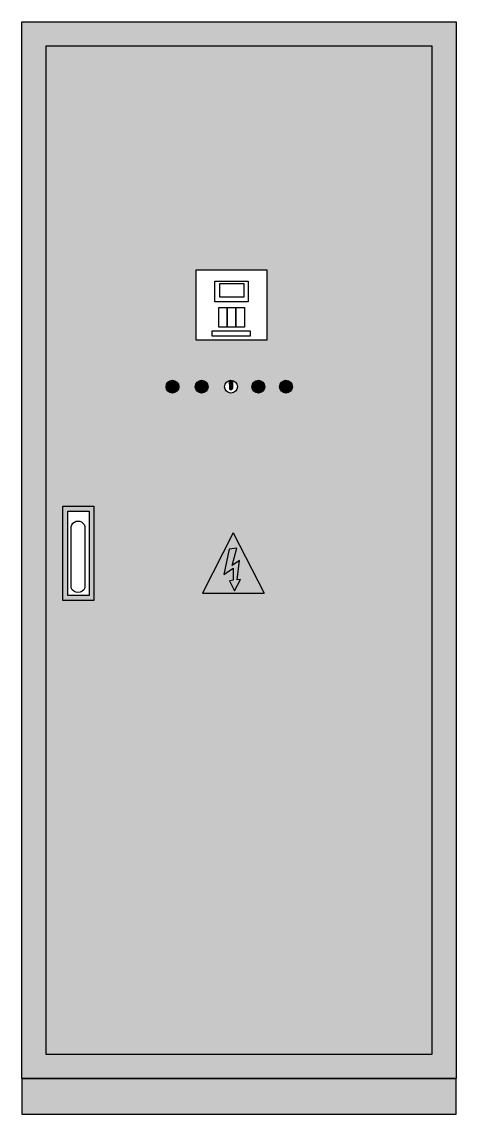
# Model space of a CAD drawing. Header units: metres. Extents: x 81 to 650, y -25 to 177.
# Drawn here: x 266.938 to 267.838, y 35.639 to 37.906 of the extents above; entities that cross this region are included whole.
import ezdxf

# ---------------------------------------------------------------- set-up
doc = ezdxf.new("R2010")
doc.units = ezdxf.units.M
doc.layers.add('EQUIPOS', color=7, linetype='Continuous', true_color=0xc7c7c7)

msp = doc.modelspace()

# ---------------------------------------------------------------- hatches: boundary and pattern name
at = {"transparency": 33554687}
h = msp.add_hatch(color=3, dxfattribs=at)
h.dxf.hatch_style = 1
h.paths.add_polyline_path([(267.2363, 37.1487, 1), (267.2629, 37.1487, 1)])
h = msp.add_hatch(color=1, dxfattribs=at)
h.dxf.hatch_style = 1
h.paths.add_polyline_path([(267.3235, 37.1487, 1), (267.297, 37.1487, 1)])
h = msp.add_hatch(color=256, dxfattribs=at)
h.dxf.hatch_style = 1
h.paths.add_polyline_path([(267.374, 37.1616, 0.123319), (267.3675, 37.1615), (267.3676, 37.1446, 0.65525), (267.374, 37.1446)])
h = msp.add_hatch(color=3, dxfattribs=at)
h.dxf.hatch_style = 1
h.paths.add_polyline_path([(267.441, 37.1487, 1), (267.4144, 37.1487, 1)])
h = msp.add_hatch(color=1, dxfattribs=at)
h.dxf.hatch_style = 1
h.paths.add_polyline_path([(267.4983, 37.1487, 1), (267.4718, 37.1487, 1)])
h = msp.add_hatch(color=256, dxfattribs=at)
h.dxf.hatch_style = 1
h.paths.add_polyline_path([(267.0226, 36.7052), (267.0867, 36.7052), (267.0867, 36.9007), (267.0226, 36.9007)])
h.paths.add_polyline_path([(267.0326, 36.8907), (267.0767, 36.8907), (267.0767, 36.7152), (267.0326, 36.7152)], flags=16)
h = msp.add_hatch(color=2, dxfattribs=at)
h.dxf.hatch_style = 1
h.paths.add_polyline_path([(267.3756, 36.8457), (267.3116, 36.7205), (267.4397, 36.7205)])
h.paths.add_polyline_path([(267.3907, 36.7485), (267.3781, 36.7253), (267.3682, 36.7461), (267.3754, 36.7469), (267.3758, 36.7721), (267.3561, 36.7588), (267.3672, 36.8118), (267.3828, 36.8134), (267.3731, 36.7778), (267.3883, 36.788), (267.3838, 36.7477)], flags=16)
h = msp.add_hatch(color=256, dxfattribs=at)
h.dxf.hatch_style = 1
h.paths.add_polyline_path([(267.3883, 36.788), (267.3731, 36.7778), (267.3828, 36.8134), (267.3671, 36.8118), (267.3561, 36.7588), (267.3758, 36.7721), (267.3754, 36.7469), (267.3682, 36.7461), (267.3781, 36.7253), (267.3907, 36.7485), (267.3838, 36.7477)])
at = {"layer": 'EQUIPOS', "transparency": 33554687}
h = msp.add_hatch(color=256, dxfattribs=at)
h.dxf.hatch_style = 1
h.paths.add_polyline_path([(267.8376, 37.9057), (266.9376, 37.9057), (266.9376, 35.7131), (267.8376, 35.7131)])
h.paths.add_polyline_path([(266.9876, 37.8557), (267.7876, 37.8557), (267.7876, 35.7631), (266.9876, 35.7631)], flags=16)
h.paths.add_polyline_path([(267.2987, 37.3909), (267.4455, 37.3909), (267.4455, 37.2452), (267.2987, 37.2452)], flags=0)
h.paths.add_polyline_path([(267.3374, 37.3677), (267.4069, 37.3677), (267.4069, 37.3244), (267.3374, 37.3244)], flags=0)
h.paths.add_polyline_path([(267.348, 37.3626), (267.3977, 37.3626), (267.3977, 37.3343), (267.348, 37.3343)], flags=0)
h.paths.add_polyline_path([(267.3456, 37.313), (267.3633, 37.313), (267.381, 37.313), (267.3987, 37.313), (267.3987, 37.2722), (267.381, 37.2722), (267.3633, 37.2722), (267.3456, 37.2722)], flags=0)
h.paths.add_polyline_path([(267.332, 37.2645), (267.4106, 37.2645), (267.4106, 37.2535), (267.332, 37.2535)], flags=0)
h.paths.add_polyline_path([(267.2629, 37.1487, -1), (267.2363, 37.1487, -1)], flags=0)
h.paths.add_polyline_path([(267.3235, 37.1487, -1), (267.297, 37.1487, -1)], flags=0)
h.paths.add_polyline_path([(267.3841, 37.1487, -1), (267.3576, 37.1487, -1)], flags=0)
h.paths.add_polyline_path([(267.441, 37.1487, -1), (267.4144, 37.1487, -1)], flags=0)
h.paths.add_polyline_path([(267.4983, 37.1487, -1), (267.4718, 37.1487, -1)], flags=0)
h.paths.add_polyline_path([(267.0226, 36.9007), (267.0867, 36.9007), (267.0867, 36.7052), (267.0226, 36.7052)], flags=0)
h.paths.add_polyline_path([(267.0326, 36.8907), (267.0767, 36.8907), (267.0767, 36.7152), (267.0326, 36.7152)], flags=0)
h.paths.add_polyline_path([(267.3756, 36.8457), (267.4397, 36.7205), (267.3116, 36.7205)], flags=0)
h.paths.add_polyline_path([(267.3671, 36.8118), (267.3828, 36.8134), (267.3731, 36.7778), (267.3883, 36.788), (267.3838, 36.7477), (267.3907, 36.7485), (267.3781, 36.7253), (267.3682, 36.7461), (267.3754, 36.7469), (267.3758, 36.7721), (267.3561, 36.7588)], flags=0)
h = msp.add_hatch(color=256, dxfattribs=at)
h.dxf.hatch_style = 1
h.paths.add_polyline_path([(267.7876, 37.8557), (266.9876, 37.8557), (266.9876, 35.7631), (267.7876, 35.7631)])
h.paths.add_polyline_path([(267.2987, 37.3909), (267.4455, 37.3909), (267.4455, 37.2452), (267.2987, 37.2452)], flags=16)
h.paths.add_polyline_path([(267.3374, 37.3677), (267.4069, 37.3677), (267.4069, 37.3244), (267.3374, 37.3244)], flags=0)
h.paths.add_polyline_path([(267.348, 37.3626), (267.3977, 37.3626), (267.3977, 37.3343), (267.348, 37.3343)], flags=0)
h.paths.add_polyline_path([(267.3456, 37.313), (267.3633, 37.313), (267.381, 37.313), (267.3987, 37.313), (267.3987, 37.2722), (267.381, 37.2722), (267.3633, 37.2722), (267.3456, 37.2722)], flags=0)
h.paths.add_polyline_path([(267.332, 37.2645), (267.4106, 37.2645), (267.4106, 37.2535), (267.332, 37.2535)], flags=0)
h.paths.add_polyline_path([(267.2629, 37.1487, -1), (267.2363, 37.1487, -1)], flags=16)
h.paths.add_polyline_path([(267.3235, 37.1487, -1), (267.297, 37.1487, -1)], flags=16)
h.paths.add_polyline_path([(267.3841, 37.1487, -1), (267.3576, 37.1487, -1)], flags=16)
h.paths.add_polyline_path([(267.441, 37.1487, -1), (267.4144, 37.1487, -1)], flags=16)
h.paths.add_polyline_path([(267.4983, 37.1487, -1), (267.4718, 37.1487, -1)], flags=16)
h.paths.add_polyline_path([(267.0867, 36.9007), (267.0867, 36.7052), (267.0226, 36.7052), (267.0226, 36.9007)], flags=16)
h.paths.add_polyline_path([(267.0767, 36.8907), (267.0767, 36.7152), (267.0326, 36.7152), (267.0326, 36.8907)], flags=0)
h.paths.add_polyline_path([(267.0681, 36.8555), (267.0681, 36.7311, -0.661068), (267.0394, 36.7312), (267.0394, 36.8548, -1.026294)], flags=0)
h.paths.add_polyline_path([(267.3756, 36.8457), (267.4397, 36.7205), (267.3116, 36.7205)], flags=16)
h.paths.add_polyline_path([(267.3671, 36.8118), (267.3828, 36.8134), (267.3731, 36.7778), (267.3883, 36.788), (267.3838, 36.7477), (267.3907, 36.7485), (267.3781, 36.7253), (267.3682, 36.7461), (267.3754, 36.7469), (267.3758, 36.7721), (267.3561, 36.7588)], flags=0)
h = msp.add_hatch(color=256, dxfattribs=at)
h.dxf.hatch_style = 1
h.paths.add_polyline_path([(267.8375, 35.7131), (266.9376, 35.7131), (266.9376, 35.6391), (267.8375, 35.6391)])

# ---------------------------------------------------------------- linework, layer by layer
for points in [[(266.9376, 35.7131), (266.9376, 37.9057), (267.8376, 37.9057), (267.8376, 35.7131)], [(266.9876, 35.7631), (266.9876, 37.8557), (267.7876, 37.8557), (267.7876, 35.7631)], [(267.2987, 37.3909), (267.4455, 37.3909), (267.4455, 37.2452), (267.2987, 37.2452)], [(267.3374, 37.3677), (267.4069, 37.3677), (267.4069, 37.3244), (267.3374, 37.3244)], [(267.348, 37.3626), (267.3977, 37.3626), (267.3977, 37.3343), (267.348, 37.3343)], [(267.3456, 37.313), (267.3633, 37.313), (267.3633, 37.2722), (267.3456, 37.2722)], [(267.3633, 37.313), (267.381, 37.313), (267.381, 37.2722), (267.3633, 37.2722)], [(267.381, 37.313), (267.3987, 37.313), (267.3987, 37.2722), (267.381, 37.2722)], [(267.332, 37.2645), (267.4106, 37.2645), (267.4106, 37.2535), (267.332, 37.2535)], [(267.0226, 36.9007), (267.0867, 36.9007), (267.0867, 36.7052), (267.0226, 36.7052)], [(267.0326, 36.8907), (267.0767, 36.8907), (267.0767, 36.7152), (267.0326, 36.7152)], [(267.3907, 36.7485), (267.3838, 36.7477), (267.3883, 36.788), (267.3731, 36.7778), (267.3828, 36.8134), (267.3671, 36.8118), (267.3561, 36.7588), (267.3758, 36.7721), (267.3754, 36.7469), (267.3682, 36.7461), (267.3781, 36.7253)], [(266.9376, 35.7131), (267.8374, 35.7131), (267.8374, 35.7131), (266.9376, 35.7131)], [(267.8374, 35.7131), (266.9376, 35.7131), (266.9376, 35.7131), (267.8374, 35.7131)], [(266.9376, 35.6391), (267.8375, 35.6391), (267.8375, 35.7131), (266.9376, 35.7131)]]:
    msp.add_lwpolyline(points, close=True)
for points in [[(267.3675, 37.1615), (267.3676, 37.1446)], [(267.374, 37.1616), (267.374, 37.1446)], [(267.3756, 36.8457), (267.3116, 36.7205)], [(267.3756, 36.8457), (267.4397, 36.7205)], [(267.3116, 36.7205), (267.4397, 36.7205)]]:
    msp.add_lwpolyline(points)
msp.add_lwpolyline([(267.0394, 36.7312), (267.0394, 36.8548, -1.045001), (267.0681, 36.855), (267.0681, 36.7311, -0.661068)], format="xyb", close=True)
for centre in [(267.2496, 37.1487), (267.3102, 37.1487), (267.3709, 37.1487), (267.4277, 37.1487), (267.485, 37.1487)]:
    msp.add_circle(centre, 0.0133)
msp.add_arc((267.3708, 37.146), 0.00351, 204.163, 337.1023)

doc.saveas('drawing.dxf')
